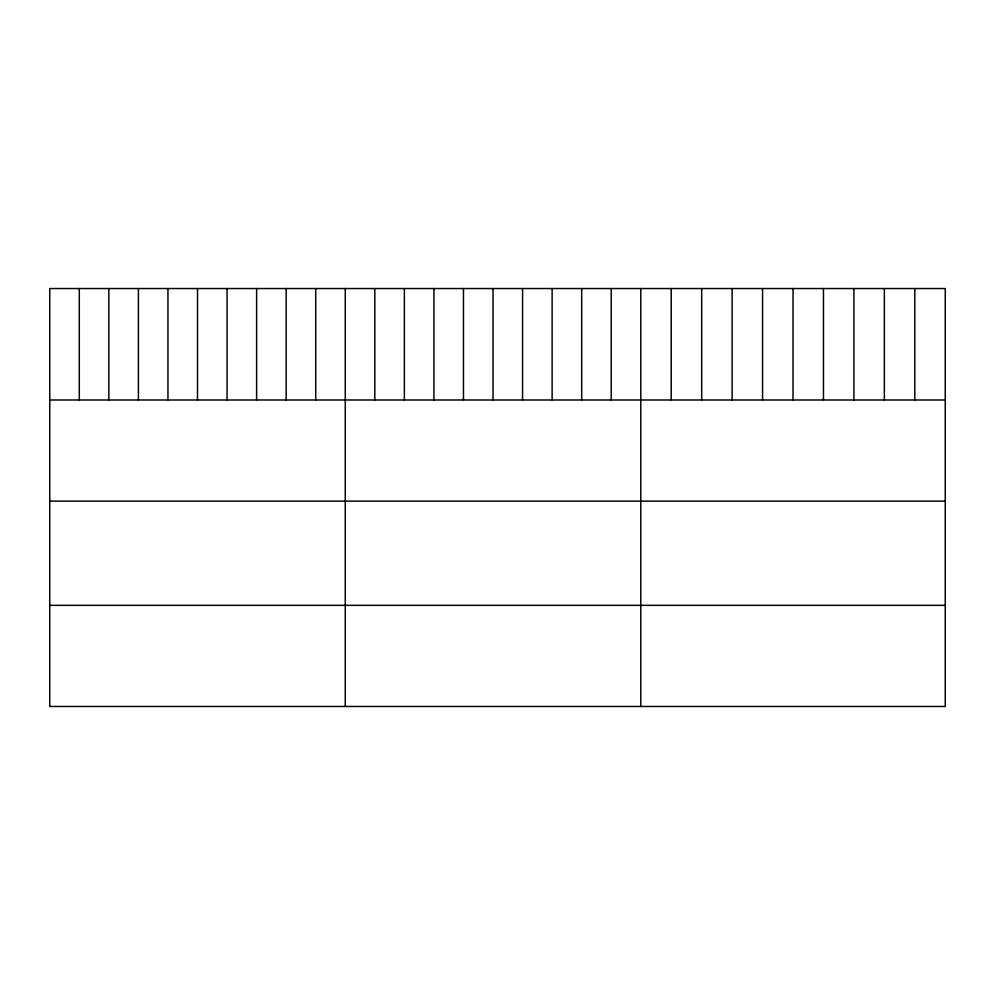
<?xml version="1.0" encoding="UTF-8"?>
<svg xmlns="http://www.w3.org/2000/svg" width="995" height="995" viewBox="0 0 995 995"><rect width="100%" height="100%" fill="white"/><g stroke="black" fill="none" stroke-linecap="round" stroke-linejoin="round"><path stroke-width="1.49" d="M945.25 399.99L945.25 706.462L49.75 706.462L49.75 288.538L945.25 288.538L945.25 399.99L49.75 399.99M49.75 501.132L945.25 501.132M49.75 605.333L945.25 605.333M914.803 288.538L914.803 399.99M884.356 288.538L884.356 399.99M853.909 288.538L853.909 399.99M823.462 288.538L823.462 399.99M793.015 288.538L793.015 399.99M762.568 288.538L762.568 399.99M732.121 288.538L732.121 399.99M701.674 288.538L701.674 399.99M671.227 288.538L671.227 399.99M640.78 288.538L640.78 706.462M611.228 288.538L611.228 399.99M581.677 288.538L581.677 399.99M552.125 288.538L552.125 399.99M522.574 288.538L522.574 399.99M493.022 288.538L493.022 399.99M463.471 288.538L463.471 399.99M433.919 288.538L433.919 399.99M404.368 288.538L404.368 399.99M374.816 288.538L374.816 399.99M345.265 288.538L345.265 706.462M315.713 288.538L315.713 399.99M286.162 288.538L286.162 399.99M256.61 288.538L256.61 399.99M227.059 288.538L227.059 399.99M197.507 288.538L197.507 399.99M167.956 288.538L167.956 399.99M138.404 288.538L138.404 399.99M108.853 288.538L108.853 399.99M79.301 288.538L79.301 399.99"/></g></svg>
